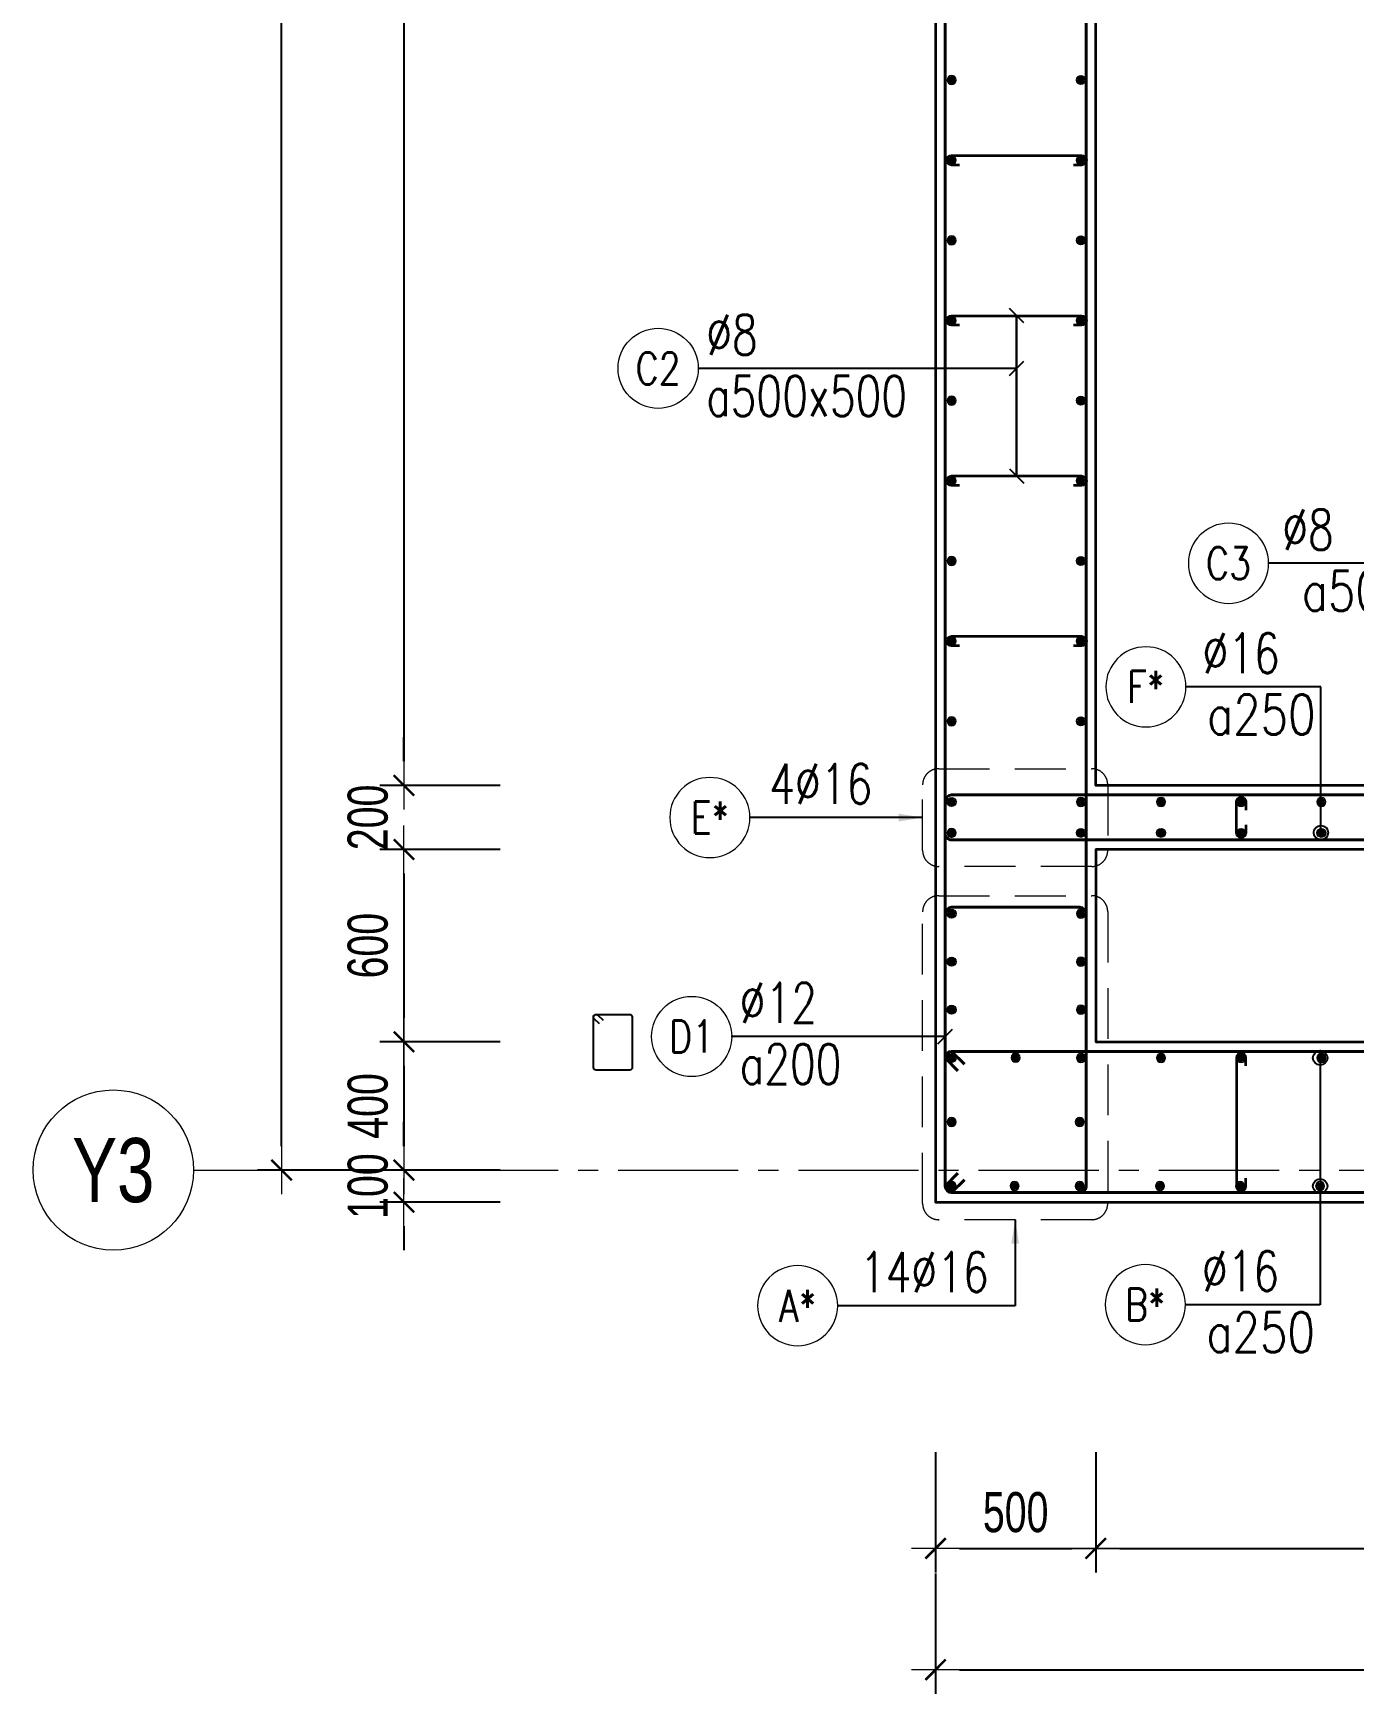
# Model space of a CAD drawing. Header units: millimetres. Extents: x 931337 to 1117500, y 19732 to 157199.
# Drawn here: x 945034 to 949154, y 138754 to 143934 of the extents above; entities that cross this region are included whole.
import ezdxf
from ezdxf.enums import TextEntityAlignment as Align

# ---------------------------------------------------------------- set-up
doc = ezdxf.new("R2010")
doc.units = ezdxf.units.MM
doc.header["$MEASUREMENT"] = 0
for name, pattern in [('HIDDEN2', [4.7625, 3.175, -1.5875]), ('HT_Dim Grid$0$CENTER2', [1.125, 0.75, -0.125, 0.125, -0.125]), ('HT_Grid$0$CENTER2', [1.125, 0.75, -0.125, 0.125, -0.125])]:
    doc.linetypes.add(name, pattern=pattern)
doc.layers.get('0').update_dxf_attribs({"lineweight": 20})
doc.layers.get('Defpoints').update_dxf_attribs({"color": 151, "lineweight": 9})
for name, color, linetype, lineweight in [('HT_Dim Grid$0$NDC_S_AXIS', 5, 'HT_Dim Grid$0$CENTER2', 13), ('HT_Dim Grid$0$NDC_S_SYMBOL', 1, 'Continuous', 15), ('HT_Dim Grid$0$NDC_S_TEXT SYMBOL', 7, 'Continuous', 20), ('HT_Grid$0$NDC_S_AXIS', 5, 'HT_Grid$0$CENTER2', 13), ('KC-LEADER', 153, 'Continuous', 18), ('KC-THEP', 6, 'Continuous', 40), ('NDC_S_DIM', 1, 'Continuous', 15), ('NDC_S_HIDDEN', 8, 'HIDDEN2', 13), ('NDC_S_LEADER', 1, 'Continuous', 15), ('NDC_S_REBAR', 4, 'Continuous', 35), ('NDC_S_STIRRUP', 4, 'Continuous', 40), ('NDC_S_VN TEXT', 7, 'Continuous', 20), ('NDC_S_WALL', 6, 'Continuous', 35)]:
    doc.layers.add(name, color=color, linetype=linetype, lineweight=lineweight)
doc.layers.add('Ligature', color=1, linetype='Continuous')
doc.styles.add('HT_Dim Grid$0$NDC_ANNO', font='', dxfattribs={"width": 0.8})
doc.styles.add('NDC_DIM', font='', dxfattribs={"width": 0.75})
doc.styles.add('NDC_EN TXT', font='romans.shx', dxfattribs={"width": 0.8})
doc.styles.get('HT_Dim Grid$0$NDC_ANNO').set_extended_font_data('Dotum')
doc.styles.get('NDC_DIM').set_extended_font_data('Dotum')
doc.dimstyles.new('NDC_dim_30', dxfattribs={"dimscale": 30, "dimtxt": 2.5, "dimasz": 1.5, "dimexe": 1.5, "dimexo": 2.5, "dimgap": 1, "dimtad": 1, "dimdec": 0, "dimzin": 0, "dimdsep": 46, "dimtxsty": 'NDC_DIM', "dimblk": 'DIMMARK', "dimcen": 0.09, "dimdle": 1.2, "dimclrd": 1, "dimclre": 1, "dimclrt": 3, "dimadec": 0, "dimazin": 0, "dimtfac": 1, "dimtdec": 0, "dimtix": 1, "dimtofl": 0, "dimtmove": 0, "dimatfit": 3, "dimfxl": 6, "dimfxlon": 1, "dimtolj": 1, "dimtzin": 0, "dimarcsym": 0})
doc.dimstyles.new('NDC_dim_50', dxfattribs={"dimscale": 50, "dimtxt": 2.5, "dimasz": 1.5, "dimexe": 1.5, "dimexo": 2.5, "dimgap": 1, "dimtad": 1, "dimdec": 0, "dimzin": 0, "dimdsep": 46, "dimtxsty": 'NDC_DIM', "dimblk": 'DIMMARK', "dimcen": 0.09, "dimdle": 1.2, "dimclrd": 1, "dimclre": 1, "dimclrt": 3, "dimadec": 0, "dimazin": 0, "dimtfac": 1, "dimtdec": 0, "dimtix": 1, "dimtofl": 0, "dimtmove": 0, "dimatfit": 3, "dimfxl": 6, "dimfxlon": 1, "dimtolj": 1, "dimtzin": 0, "dimarcsym": 0})

# ---------------------------------------------------------------- blocks, each defined once
blk = doc.blocks.new('THEP')
at = {"layer": 'KC-LEADER', "color": 6}
blk.add_circle((0, 0), 14, dxfattribs=at)
at = {"layer": 'KC-THEP'}
for p, q in [((-14, 0), (14, 0)), ((9.9, 9.9), (-9.9, -9.9)), ((-9.9, 9.9), (9.9, -9.9)), ((0, 14), (0, -14))]:
    blk.add_line(p, q, dxfattribs=at)
blk = doc.blocks.new('DIMMARK')
at = {"layer": 'NDC_S_DIM', "color": 1}
blk.add_line((-1.5, 0), (1, 0), dxfattribs=at)
at = {"layer": 'NDC_S_DIM', "color": 2, "const_width": 0.1}
blk.add_lwpolyline([(-0.424, -0.424), (0.424, 0.424)], dxfattribs=at)
blk = doc.blocks.new('*U9')
blk.add_circle((2.5, 0), 2.5)
at = {"layer": 'NDC_S_VN TEXT', "color": 3, "style": 'NDC_EN TXT', "width": 0.75}
blk.add_attdef('DK2', text='', height=2.5, dxfattribs=at).set_placement((-0.85, 0.85), align=Align.RIGHT)
at = {"layer": 'NDC_S_VN TEXT', "color": 7, "style": 'NDC_EN TXT', "width": 0.8}
blk.add_attdef('SH3', text='', height=2, dxfattribs=at).set_placement((2.5, 0), align=Align.MIDDLE)
blk = doc.blocks.new('*U11')
blk.add_circle((-2.5, 0), 2.5)
at = {"layer": 'NDC_S_VN TEXT', "color": 3, "style": 'NDC_EN TXT', "width": 0.75}
for tag, p in [('DK1', (0.5, 0.85)), ('KC1', (0.5, -2.97))]:
    blk.add_attdef(tag, p, '', height=2.5, dxfattribs=at)
at = {"layer": 'NDC_S_VN TEXT', "color": 7, "style": 'NDC_EN TXT', "width": 0.8}
blk.add_attdef('SH2', text='', height=2, dxfattribs=at).set_placement((-2.5, 0), align=Align.MIDDLE)
blk = doc.blocks.new('*U10')
blk.add_circle((2.5, 0), 2.5)
at = {"layer": 'NDC_S_VN TEXT', "color": 3, "style": 'NDC_EN TXT'}
for tag, width, p in [('DK2', 0.75, (-0.85, 0.85)), ('KC2', 0.8, (-0.85, -2.97))]:
    blk.add_attdef(tag, text='', height=2.5, dxfattribs=dict(at, width=width)).set_placement(p, align=Align.RIGHT)
at = {"layer": 'NDC_S_VN TEXT', "color": 7, "style": 'NDC_EN TXT', "width": 0.8}
blk.add_attdef('SH3', text='', height=2, dxfattribs=at).set_placement((2.5, 0), align=Align.MIDDLE)
blk = doc.blocks.new('*U12')
blk.add_circle((-2.5, 0), 2.5)
at = {"layer": 'NDC_S_VN TEXT', "color": 3, "style": 'NDC_EN TXT', "width": 0.75}
for tag, p in [('DK1', (0.5, 0.85)), ('KC1', (0.5, -2.97))]:
    blk.add_attdef(tag, p, '', height=2.5, dxfattribs=at)
at = {"layer": 'NDC_S_VN TEXT', "color": 7, "style": 'NDC_EN TXT', "width": 0.8}
blk.add_attdef('SH2', text='', height=2, dxfattribs=at).set_placement((-2.5, 0), align=Align.MIDDLE)
blk = doc.blocks.new('*D21')
at = {"layer": 'Defpoints', "color": 0, "transparency": 16777216}
for p in [(945808.6, 149388.1), (947849.2, 149388.1), (947849.2, 140388.1)]:
    blk.add_point(p, dxfattribs=at)
at = {"layer": 'NDC_S_DIM', "color": 1, "lineweight": -2, "transparency": 16777216}
for p, q in [((946108.6, 149388.1), (945733.6, 149388.1)), ((945808.6, 140463.1), (945808.6, 149313.1)), ((946108.6, 140388.1), (945733.6, 140388.1))]:
    blk.add_line(p, q, dxfattribs=at)
at = {"layer": 'NDC_S_DIM', "color": 1, "lineweight": -2, "transparency": 16777216, "xscale": 75, "yscale": 75, "zscale": 75}
for p, rotation in [((945808.6, 149388.1), 90), ((945808.6, 140388.1), 270)]:
    blk.add_blockref('DIMMARK', p, dxfattribs=dict(at, rotation=rotation))
at = {"layer": 'NDC_S_DIM', "color": 3, "transparency": 16777216, "insert": (945696.1, 144888.1), "char_height": 125, "attachment_point": 5, "rotation": 90, "style": 'NDC_DIM'}
blk.add_mtext('\\A1;9000', dxfattribs=at)
blk = doc.blocks.new('*D22')
at = {"layer": 'Defpoints', "color": 0, "transparency": 16777216}
for p in [(948349.2, 140869.8), (947849.2, 140369.8), (948349.2, 139207.8)]:
    blk.add_point(p, dxfattribs=at)
at = {"layer": 'NDC_S_DIM', "color": 1, "lineweight": -2, "transparency": 16777216}
for p, q in [((947849.2, 139507.8), (947849.2, 139132.8)), ((948349.2, 139507.8), (948349.2, 139132.8)), ((947924.2, 139207.8), (948274.2, 139207.8))]:
    blk.add_line(p, q, dxfattribs=at)
at = {"layer": 'NDC_S_DIM', "color": 1, "lineweight": -2, "transparency": 16777216, "xscale": 75, "yscale": 75, "zscale": 75, "rotation": 180}
blk.add_blockref('DIMMARK', (947849.2, 139207.8), dxfattribs=at)
at = {"layer": 'NDC_S_DIM', "color": 1, "lineweight": -2, "transparency": 16777216, "xscale": 75, "yscale": 75, "zscale": 75}
blk.add_blockref('DIMMARK', (948349.2, 139207.8), dxfattribs=at)
at = {"layer": 'NDC_S_DIM', "color": 3, "transparency": 16777216, "insert": (948099.2, 139320.3), "char_height": 125, "attachment_point": 5, "style": 'NDC_DIM'}
blk.add_mtext('\\A1;500', dxfattribs=at)
blk = doc.blocks.new('*D23')
at = {"layer": 'Defpoints', "color": 0, "transparency": 16777216}
for p in [(948349.2, 140869.8), (951049.2, 140869.8), (951049.2, 139207.8)]:
    blk.add_point(p, dxfattribs=at)
at = {"layer": 'NDC_S_DIM', "color": 1, "lineweight": -2, "transparency": 16777216}
for p, q in [((948349.2, 139507.8), (948349.2, 139132.8)), ((951049.2, 139507.8), (951049.2, 139132.8)), ((948424.2, 139207.8), (950974.2, 139207.8))]:
    blk.add_line(p, q, dxfattribs=at)
at = {"layer": 'NDC_S_DIM', "color": 1, "lineweight": -2, "transparency": 16777216, "xscale": 75, "yscale": 75, "zscale": 75, "rotation": 180}
blk.add_blockref('DIMMARK', (948349.2, 139207.8), dxfattribs=at)
at = {"layer": 'NDC_S_DIM', "color": 1, "lineweight": -2, "transparency": 16777216, "xscale": 75, "yscale": 75, "zscale": 75}
blk.add_blockref('DIMMARK', (951049.2, 139207.8), dxfattribs=at)
at = {"layer": 'NDC_S_DIM', "color": 3, "transparency": 16777216, "insert": (949699.2, 139320.3), "char_height": 125, "attachment_point": 5, "style": 'NDC_DIM'}
blk.add_mtext('\\A1;2700', dxfattribs=at)
blk = doc.blocks.new('*D32')
at = {"layer": 'Defpoints', "color": 0, "transparency": 16777216}
for p in [(956649.2, 140388.1), (947849.2, 140369.8), (956649.2, 138829.5)]:
    blk.add_point(p, dxfattribs=at)
at = {"layer": 'NDC_S_DIM', "color": 1, "lineweight": -2, "transparency": 16777216}
for p, q in [((947849.2, 139129.5), (947849.2, 138754.5)), ((956649.2, 139129.5), (956649.2, 138754.5)), ((947924.2, 138829.5), (956574.2, 138829.5))]:
    blk.add_line(p, q, dxfattribs=at)
at = {"layer": 'NDC_S_DIM', "color": 1, "lineweight": -2, "transparency": 16777216, "xscale": 75, "yscale": 75, "zscale": 75, "rotation": 180}
blk.add_blockref('DIMMARK', (947849.2, 138829.5), dxfattribs=at)
at = {"layer": 'NDC_S_DIM', "color": 1, "lineweight": -2, "transparency": 16777216, "xscale": 75, "yscale": 75, "zscale": 75}
blk.add_blockref('DIMMARK', (956649.2, 138829.5), dxfattribs=at)
at = {"layer": 'NDC_S_DIM', "color": 3, "transparency": 16777216, "insert": (952249.2, 138942.1), "char_height": 125, "attachment_point": 5, "style": 'NDC_DIM'}
blk.add_mtext('\\A1;8800', dxfattribs=at)
blk = doc.blocks.new('*U93')
at = {"layer": 'HT_Dim Grid$0$NDC_S_SYMBOL'}
blk.add_line((5, 0), (9, 0), dxfattribs=at)
blk.add_circle((0, 0), 5, dxfattribs=at)
at = {"layer": 'HT_Dim Grid$0$NDC_S_TEXT SYMBOL', "color": 7, "style": 'HT_Dim Grid$0$NDC_ANNO', "width": 0.8}
blk.add_attdef('GRID', text='', height=4, rotation=270, dxfattribs=at).set_placement((0, 0), align=Align.MIDDLE)
blk = doc.blocks.new('*D97')
at = {"layer": 'Defpoints', "color": 0, "ltscale": 200, "transparency": 16777216}
for p in [(948349.2, 146988.1), (946190.5, 141588.1), (948349.2, 141588.1)]:
    blk.add_point(p, dxfattribs=at)
at = {"layer": 'NDC_S_DIM', "color": 1, "lineweight": -2, "ltscale": 200, "transparency": 16777216}
for p, q in [((946490.5, 146988.1), (946115.5, 146988.1)), ((946190.5, 146913.1), (946190.5, 141663.1)), ((946490.5, 141588.1), (946115.5, 141588.1))]:
    blk.add_line(p, q, dxfattribs=at)
at = {"layer": 'NDC_S_DIM', "color": 1, "lineweight": -2, "ltscale": 200, "transparency": 16777216, "xscale": 75, "yscale": 75, "zscale": 75}
for p, rotation in [((946190.5, 146988.1), 90), ((946190.5, 141588.1), 270)]:
    blk.add_blockref('DIMMARK', p, dxfattribs=dict(at, rotation=rotation))
at = {"layer": 'NDC_S_DIM', "color": 3, "ltscale": 200, "transparency": 16777216, "insert": (946078, 144288.1), "char_height": 125, "attachment_point": 5, "rotation": 90, "style": 'NDC_DIM'}
blk.add_mtext('\\A1;5400', dxfattribs=at)
blk = doc.blocks.new('*D98')
at = {"layer": 'Defpoints', "color": 0, "ltscale": 200, "transparency": 16777216}
for p in [(948349.2, 141588.1), (946190.5, 141388.1), (948349.2, 141388.1)]:
    blk.add_point(p, dxfattribs=at)
at = {"layer": 'NDC_S_DIM', "color": 1, "lineweight": -2, "ltscale": 200, "transparency": 16777216}
for p, q in [((946190.5, 141663.1), (946190.5, 141738.1)), ((946490.5, 141588.1), (946115.5, 141588.1)), ((946490.5, 141388.1), (946115.5, 141388.1)), ((946190.5, 141313.1), (946190.5, 141238.1))]:
    blk.add_line(p, q, dxfattribs=at)
at = {"layer": 'NDC_S_DIM', "color": 1, "lineweight": -2, "ltscale": 200, "transparency": 16777216, "xscale": 75, "yscale": 75, "zscale": 75}
for p, rotation in [((946190.5, 141588.1), 270), ((946190.5, 141388.1), 90)]:
    blk.add_blockref('DIMMARK', p, dxfattribs=dict(at, rotation=rotation))
at = {"layer": 'NDC_S_DIM', "color": 3, "ltscale": 200, "transparency": 16777216, "insert": (946078, 141488.1), "char_height": 125, "attachment_point": 5, "rotation": 90, "style": 'NDC_DIM'}
blk.add_mtext('\\A1;200', dxfattribs=at)
blk = doc.blocks.new('*D99')
at = {"layer": 'Defpoints', "color": 0, "ltscale": 200, "transparency": 16777216}
for p in [(948349.2, 141388.1), (946190.5, 140788.1), (948349.2, 140788.1)]:
    blk.add_point(p, dxfattribs=at)
at = {"layer": 'NDC_S_DIM', "color": 1, "lineweight": -2, "ltscale": 200, "transparency": 16777216}
for p, q in [((946490.5, 141388.1), (946115.5, 141388.1)), ((946190.5, 141313.1), (946190.5, 140863.1)), ((946490.5, 140788.1), (946115.5, 140788.1))]:
    blk.add_line(p, q, dxfattribs=at)
at = {"layer": 'NDC_S_DIM', "color": 1, "lineweight": -2, "ltscale": 200, "transparency": 16777216, "xscale": 75, "yscale": 75, "zscale": 75}
for p, rotation in [((946190.5, 141388.1), 90), ((946190.5, 140788.1), 270)]:
    blk.add_blockref('DIMMARK', p, dxfattribs=dict(at, rotation=rotation))
at = {"layer": 'NDC_S_DIM', "color": 3, "ltscale": 200, "transparency": 16777216, "insert": (946078, 141088.1), "char_height": 125, "attachment_point": 5, "rotation": 90, "style": 'NDC_DIM'}
blk.add_mtext('\\A1;600', dxfattribs=at)
blk = doc.blocks.new('*D100')
at = {"layer": 'Defpoints', "color": 0, "ltscale": 200, "transparency": 16777216}
for p in [(948349.2, 140788.1), (946190.5, 140388.1), (948349.2, 140388.1)]:
    blk.add_point(p, dxfattribs=at)
at = {"layer": 'NDC_S_DIM', "color": 1, "lineweight": -2, "ltscale": 200, "transparency": 16777216}
for p, q in [((946490.5, 140788.1), (946115.5, 140788.1)), ((946190.5, 140713.1), (946190.5, 140463.1)), ((946490.5, 140388.1), (946115.5, 140388.1))]:
    blk.add_line(p, q, dxfattribs=at)
at = {"layer": 'NDC_S_DIM', "color": 1, "lineweight": -2, "ltscale": 200, "transparency": 16777216, "xscale": 75, "yscale": 75, "zscale": 75}
for p, rotation in [((946190.5, 140788.1), 90), ((946190.5, 140388.1), 270)]:
    blk.add_blockref('DIMMARK', p, dxfattribs=dict(at, rotation=rotation))
at = {"layer": 'NDC_S_DIM', "color": 3, "ltscale": 200, "transparency": 16777216, "insert": (946078, 140588.1), "char_height": 125, "attachment_point": 5, "rotation": 90, "style": 'NDC_DIM'}
blk.add_mtext('\\A1;400', dxfattribs=at)
blk = doc.blocks.new('*D101')
at = {"layer": 'Defpoints', "color": 0, "ltscale": 200, "transparency": 16777216}
for p in [(948349.2, 140388.1), (946190.5, 140288.1), (948349.2, 140288.1)]:
    blk.add_point(p, dxfattribs=at)
at = {"layer": 'NDC_S_DIM', "color": 1, "lineweight": -2, "ltscale": 200, "transparency": 16777216}
for p, q in [((946190.5, 140463.1), (946190.5, 140538.1)), ((946490.5, 140388.1), (946115.5, 140388.1)), ((946490.5, 140288.1), (946115.5, 140288.1)), ((946190.5, 140213.1), (946190.5, 140138.1))]:
    blk.add_line(p, q, dxfattribs=at)
at = {"layer": 'NDC_S_DIM', "color": 1, "lineweight": -2, "ltscale": 200, "transparency": 16777216, "xscale": 75, "yscale": 75, "zscale": 75}
for p, rotation in [((946190.5, 140388.1), 270), ((946190.5, 140288.1), 90)]:
    blk.add_blockref('DIMMARK', p, dxfattribs=dict(at, rotation=rotation))
at = {"layer": 'NDC_S_DIM', "color": 3, "ltscale": 200, "transparency": 16777216, "insert": (946078, 140338.1), "char_height": 125, "attachment_point": 5, "rotation": 90, "style": 'NDC_DIM'}
blk.add_mtext('\\A1;100', dxfattribs=at)

msp = doc.modelspace()

# ---------------------------------------------------------------- linework, layer by layer
at = {"layer": 'HT_Grid$0$NDC_S_AXIS', "ltscale": 500}
msp.add_line((945733.645, 140388.06), (961980.099, 140388.06), dxfattribs=at)
at = {"layer": 'Ligature'}
msp.add_lwpolyline([(946800.328, 140843.726), (946784.362, 140859.692, -0.66817864), (946790.135, 140873.63), (946894.764, 140873.63, -0.41421356), (946902.929, 140865.466), (946902.929, 140708.358, -0.41421356), (946894.764, 140700.193), (946790.135, 140700.193, -0.41421356), (946781.971, 140708.358), (946781.971, 140865.466, -0.66817864), (946795.909, 140871.239), (946811.875, 140855.273)], format="xyb", dxfattribs=at)
at = {"layer": 'NDC_S_HIDDEN', "ltscale": 50}
for points in [[(947858.894, 141640.042), (948336.389, 141640.042, -0.41421356), (948386.389, 141590.042), (948386.389, 141385.034, -0.41421356), (948336.389, 141335.034), (947858.894, 141335.034, -0.41421356), (947808.894, 141385.034), (947808.894, 141590.042, -0.41421356)], [(947858.894, 141243.996), (948336.389, 141243.996, -0.41421356), (948386.389, 141193.996), (948386.389, 140283.338, -0.41421356), (948336.389, 140233.338), (947858.894, 140233.338, -0.41421356), (947808.894, 140283.338), (947808.894, 141193.996, -0.41421356)]]:
    msp.add_lwpolyline(points, format="xyb", close=True, dxfattribs=at)
at = {"layer": 'NDC_S_REBAR'}
for points in [[(947924.189, 143523.06), (947899.189, 143523.06, -1), (947899.189, 143553.06), (948304.658, 143553.06, -1), (948304.658, 143523.06), (948279.658, 143523.06)], [(947924.189, 143023.06), (947899.189, 143023.06, -1), (947899.189, 143053.06), (948304.658, 143053.06, -1), (948304.658, 143023.06), (948279.658, 143023.06)], [(947924.189, 142523.06), (947899.189, 142523.06, -1), (947899.189, 142553.06), (948304.658, 142553.06, -1), (948304.658, 142523.06), (948279.658, 142523.06)], [(947924.189, 142023.06), (947899.189, 142023.06, -1), (947899.189, 142053.06), (948304.658, 142053.06, -1), (948304.658, 142023.06), (948279.658, 142023.06)], [(948817.701, 141464.908), (948817.701, 141439.908, -1), (948787.701, 141439.908), (948787.701, 141536.211, -1), (948817.701, 141536.211), (948817.701, 141511.211)], [(948817.701, 140713.06), (948817.701, 140738.06, 1), (948787.701, 140738.06), (948787.701, 140338.06, 1), (948817.701, 140338.06), (948817.701, 140363.06)]]:
    msp.add_lwpolyline(points, format="xyb", dxfattribs=at)
at = {"layer": 'NDC_S_STIRRUP'}
for points in [[(947919.189, 149398.06), (947879.189, 149438.06, -0.41421356), (947899.189, 149458.06), (948299.189, 149458.06, -0.41421356), (948319.189, 149438.06), (948319.189, 140338.06, -0.41421356), (948299.189, 140318.06), (947899.189, 140318.06, -0.41421356), (947879.189, 140338.06), (947879.189, 149438.06, -0.41421356), (947899.189, 149458.06), (947939.189, 149418.06)], [(951259.189, 141458.06), (951299.189, 141418.06, 0.41421356), (951319.189, 141438.06), (951319.189, 141538.06, 0.41421356), (951299.189, 141558.06), (947899.189, 141558.06, 0.41421356), (947879.189, 141538.06), (947879.189, 141438.06, 0.41435759), (947899.189, 141418.06), (951299.189, 141418.06, 0.41421356), (951319.189, 141438.06), (951279.189, 141478.06)], [(947919.189, 140378.06), (947879.189, 140338.06, 0.41421356), (947899.189, 140318.06), (948299.189, 140318.06, 0.41421356), (948319.189, 140338.06), (948319.189, 141187.876, 0.41421356), (948299.189, 141207.876), (947899.189, 141207.876, 0.41421356), (947879.189, 141187.876), (947879.189, 140338.06, 0.41421356), (947899.189, 140318.06), (947939.189, 140358.06)], [(947939.189, 140718.06), (947899.189, 140758.06, 0.41421356), (947879.189, 140738.06), (947879.189, 140338.06, 0.41421356), (947899.189, 140318.06), (951299.217, 140318.06, 0.41421356), (951319.217, 140338.06), (951319.217, 140738.06, 0.41421356), (951299.217, 140758.06), (947899.189, 140758.06, 0.41421356), (947879.189, 140738.06), (947919.189, 140698.06)]]:
    msp.add_lwpolyline(points, format="xyb", dxfattribs=at)
at = {"layer": 'NDC_S_WALL'}
msp.add_lwpolyline([(947849.189, 149488.06), (947849.189, 140288.06), (951349.189, 140288.06), (951349.189, 140788.06), (951349.189, 140788.06), (951349.189, 142238.06), (951049.189, 142238.06), (951049.189, 141588.06), (948349.189, 141588.06), (948349.189, 146988.06), (951049.189, 146988.06), (951049.189, 146338.06), (951349.189, 146338.06), (951349.189, 146988.06), (952549.189, 146988.06), (952549.189, 149488.06), (950049.189, 149488.06), (950049.189, 148988.06), (952249.189, 148988.06), (952249.189, 147288.06), (948349.189, 147288.06), (948349.189, 148988.06), (949249.189, 148988.06), (949249.189, 149488.06)], close=True, dxfattribs=at)
msp.add_lwpolyline([(951049.189, 141388.06), (948349.189, 141388.06), (948349.189, 140788.06), (951049.189, 140788.06), (951049.189, 141388.06)], dxfattribs=at)

# ---------------------------------------------------------------- block references
at = {"layer": 'HT_Dim Grid$0$NDC_S_AXIS'}
ref = msp.add_blockref('*U93', (945283.645, 140388.06), dxfattribs=dict(at, xscale=50, yscale=50, zscale=150))
ref.add_attrib('GRID', 'Y3', dxfattribs={"layer": 'HT_Dim Grid$0$NDC_S_TEXT SYMBOL', "color": 7, "height": 200, "style": 'HT_Dim Grid$0$NDC_ANNO', "width": 0.8}).set_placement((945283.645, 140388.06), align=Align.MIDDLE)
at = {"layer": 'KC-THEP', "xscale": -1, "rotation": 170.331435563619}
for p in [(947899.189, 143788.06), (947899.189, 143538.06), (947899.189, 143288.06), (947899.189, 143038.06), (947899.189, 142788.06), (947899.189, 142538.06), (947899.189, 142288.06), (947899.189, 142038.06), (947899.189, 141788.06), (948302.701, 141536.211), (948552.701, 141536.211), (948802.701, 141536.211), (949052.701, 141536.211), (947899.189, 141439.908), (948302.701, 141188.06), (948302.701, 141038.06), (948302.701, 140888.06), (948099.081, 140738.676), (948302.701, 140738.06), (948552.701, 140738.06), (948802.701, 140738.06), (949052.701, 140738.06), (947899.189, 140538.06), (948299.189, 140538.06), (947899.189, 140338.06), (948095.569, 140338.676), (948299.189, 140338.06), (948549.189, 140338.06), (948799.189, 140338.06), (949049.189, 140338.06)]:
    msp.add_blockref('THEP', p, dxfattribs=at)
at = {"layer": 'KC-THEP'}
for p, rotation in [((948302.701, 143788.06), 9.668564436380926), ((948302.701, 143538.06), 9.668564436380926), ((948302.701, 143288.06), 9.668564436380926), ((948302.701, 143038.06), 9.668564436380926), ((948302.701, 142788.06), 9.668564436380926), ((948302.701, 142538.06), 9.668564436380926), ((948302.701, 142288.06), 9.668564436380926), ((948302.701, 142038.06), 9.668564436380926), ((948302.701, 141788.06), 9.668564436380926), ((947899.189, 141536.211), 9.668564436380946), ((948302.701, 141439.908), 9.668564436380946), ((948552.701, 141439.908), 9.668564436380946), ((948802.701, 141439.908), 9.668564436380946), ((949052.701, 141439.908), 9.668564436380946), ((947899.189, 141188.06), 9.668564436380946), ((947899.189, 141038.06), 9.668564436380946), ((947899.189, 140888.06), 9.668564436380946), ((947899.189, 140738.06), 9.668564436380946)]:
    msp.add_blockref('THEP', p, dxfattribs=dict(at, rotation=rotation))
at = {"layer": 'NDC_S_VN TEXT', "xscale": 50, "yscale": 50, "zscale": 50}
for name, p, values in [('*U12', (947108.61, 142888.698), {'SH2': 'C2', 'DK1': '%%c8', 'KC1': 'a500x500'}), ('*U11', (947213.252, 140804.727), {'SH2': 'D1', 'DK1': '%%C12', 'KC1': 'a200'})]:
    msp.add_blockref(name, p, dxfattribs=at).add_auto_attribs(values)
at = {"layer": 'NDC_S_VN TEXT'}
ref = msp.add_blockref('*U10', (948888.239, 142280.834), dxfattribs=dict(at, xscale=-50, yscale=50, zscale=50))
ref.add_attrib('SH3', 'C3', dxfattribs={"color": 7, "height": 100, "style": 'NDC_EN TXT', "width": 0.8}).set_placement((948763.239, 142280.834), align=Align.MIDDLE)
ref.add_attrib('DK2', '%%c8', dxfattribs={"color": 3, "height": 125, "style": 'NDC_EN TXT', "width": 0.75}).set_placement((949091.454, 142323.11), align=Align.RIGHT)
ref.add_attrib('KC2', 'a500X500', dxfattribs={"color": 3, "height": 125, "style": 'NDC_EN TXT', "width": 0.8}).set_placement((949673.596, 142132.207), align=Align.RIGHT)
ref = msp.add_blockref('*U10', (948630.563, 141895.299), dxfattribs=dict(at, xscale=-50, yscale=50, zscale=50))
ref.add_attrib('SH3', 'F*', dxfattribs={"color": 7, "height": 100, "style": 'NDC_EN TXT', "width": 0.8}).set_placement((948505.563, 141895.299), align=Align.MIDDLE)
ref.add_attrib('DK2', '%%c16', dxfattribs={"color": 3, "height": 125, "style": 'NDC_EN TXT', "width": 0.75}).set_placement((948923.063, 141937.575), align=Align.RIGHT)
ref.add_attrib('KC2', 'a250', dxfattribs={"color": 3, "height": 125, "style": 'NDC_EN TXT', "width": 0.8}).set_placement((949034.968, 141746.672), align=Align.RIGHT)
ref = msp.add_blockref('*U9', (947270.061, 141487.719), dxfattribs=dict(at, xscale=-50, yscale=50, zscale=50))
ref.add_attrib('SH3', 'E*', dxfattribs={"color": 7, "height": 100, "style": 'NDC_EN TXT', "width": 0.8}).set_placement((947145.061, 141487.719), align=Align.MIDDLE)
ref.add_attrib('DK2', '4%%C16', dxfattribs={"color": 3, "height": 125, "style": 'NDC_EN TXT', "width": 0.75}).set_placement((947651.847, 141529.994), align=Align.RIGHT)
ref = msp.add_blockref('*U9', (947543.878, 139965.019), dxfattribs=dict(at, xscale=-50, yscale=50, zscale=50))
ref.add_attrib('SH3', 'A*', dxfattribs={"color": 7, "height": 100, "style": 'NDC_EN TXT', "width": 0.8}).set_placement((947418.878, 139965.019), align=Align.MIDDLE)
ref.add_attrib('DK2', '14%%C16', dxfattribs={"color": 3, "height": 125, "style": 'NDC_EN TXT', "width": 0.75}).set_placement((948014.949, 140007.295), align=Align.RIGHT)
ref = msp.add_blockref('*U10', (948628.578, 139968.347), dxfattribs=dict(at, xscale=-50, yscale=50, zscale=50))
ref.add_attrib('SH3', 'B*', dxfattribs={"color": 7, "height": 100, "style": 'NDC_EN TXT', "width": 0.8}).set_placement((948503.578, 139968.347), align=Align.MIDDLE)
ref.add_attrib('DK2', '%%C16', dxfattribs={"color": 3, "height": 125, "style": 'NDC_EN TXT', "width": 0.75}).set_placement((948921.078, 140010.622), align=Align.RIGHT)
ref.add_attrib('KC2', 'a250', dxfattribs={"color": 3, "height": 125, "style": 'NDC_EN TXT', "width": 0.8}).set_placement((949032.982, 139819.72), align=Align.RIGHT)

# ---------------------------------------------------------------- dimensions: what is measured, and where the dimension line sits
at = {"layer": 'NDC_S_DIM'}
dim = msp.add_linear_dim(base=(945808.645, 149388.06), p1=(947849.189, 140388.06), p2=(947849.189, 149388.06), angle=90, dimstyle='NDC_dim_50', dxfattribs=at)
dim.commit()
dim.dimension.update_dxf_attribs({"geometry": '*D21', "text_midpoint": (945696.06, 144888.06)})
at = {"layer": 'NDC_S_DIM', "ltscale": 200}
for base, p1, p2, picture, middle in [((946190.537, 141588.06), (948349.189, 146988.06), (948349.189, 141588.06), '*D97', (946077.952, 144288.06)), ((946190.537, 141388.06), (948349.189, 141588.06), (948349.189, 141388.06), '*D98', (946077.952, 141488.06)), ((946190.537, 140788.06), (948349.189, 141388.06), (948349.189, 140788.06), '*D99', (946077.952, 141088.06)), ((946190.537, 140388.06), (948349.189, 140788.06), (948349.189, 140388.06), '*D100', (946077.952, 140588.06)), ((946190.537, 140288.06), (948349.189, 140388.06), (948349.189, 140288.06), '*D101', (946077.952, 140338.06))]:
    dim = msp.add_linear_dim(base=base, p1=p1, p2=p2, angle=90, dimstyle='NDC_dim_50', override={"dimtmove": 1}, dxfattribs=at)
    dim.commit()
    dim.dimension.update_dxf_attribs({"geometry": picture, "text_midpoint": middle})
at = {"layer": 'NDC_S_DIM'}
for base, p2, picture, middle in [((948349.189, 139207.761), (948349.189, 140869.755), '*D22', (948099.189, 139320.346)), ((956649.189, 138829.488), (956649.189, 140388.06), '*D32', (952249.189, 138942.073))]:
    dim = msp.add_linear_dim(base=base, p1=(947849.189, 140369.755), p2=p2, dimstyle='NDC_dim_50', dxfattribs=at)
    dim.commit()
    dim.dimension.update_dxf_attribs({"geometry": picture, "text_midpoint": middle})
dim = msp.add_linear_dim(base=(951049.189, 139207.761), p1=(948349.189, 140869.755), p2=(951049.189, 140869.755), dimstyle='NDC_dim_50', override={"dimtmove": 1}, dxfattribs=at)
dim.commit()
dim.dimension.update_dxf_attribs({"geometry": '*D23', "text_midpoint": (949699.189, 139320.346)})

# ---------------------------------------------------------------- leaders
at = {"layer": 'NDC_S_LEADER'}
for points, dimstyle, override in [([(948101.924, 143053.06), (948101.924, 142553.06)], 'NDC_dim_30', {"dimtad": 0, "dimldrblk": 'Oblique'}), ([(948101.924, 142553.06), (948101.924, 143053.06)], 'NDC_dim_30', {"dimtad": 0, "dimldrblk": 'Oblique'}), ([(948101.924, 142888.697), (947108.61, 142888.697)], 'NDC_dim_30', {"dimtad": 0, "dimldrblk": 'Oblique'}), ([(949701.136, 141488.06), (949701.136, 142280.833), (948888.239, 142280.833)], 'NDC_dim_30', {"dimgap": 1, "dimtad": 0}), ([(949051.721, 141440.565), (949051.175, 141895.118), (948630.563, 141895.118)], 'NDC_dim_30', {"dimgap": 1, "dimtad": 0, "dimldrblk": 'Origin'}), ([(947808.894, 141487.538), (947270.061, 141487.538)], 'NDC_dim_50', {"dimgap": 1, "dimtad": 0}), ([(947879.189, 140804.727), (947211.177, 140804.727)], 'NDC_dim_30', {"dimtad": 0, "dimldrblk": 'Oblique'}), ([(949049.189, 140738.06), (949049.189, 139968.166), (948628.578, 139968.166)], 'NDC_dim_30', {"dimgap": 1, "dimtad": 0, "dimldrblk": 'Origin'}), ([(949049.189, 140338.06), (949049.189, 139968.166), (948628.578, 139968.166)], 'NDC_dim_30', {"dimgap": 1, "dimtad": 0, "dimldrblk": 'Origin'}), ([(948097.641, 140233.338), (948097.641, 139964.838), (947543.878, 139964.838)], 'NDC_dim_50', {"dimgap": 1, "dimtad": 0})]:
    msp.add_leader(points, dimstyle=dimstyle, override=override, dxfattribs=at)

doc.saveas('drawing.dxf')
